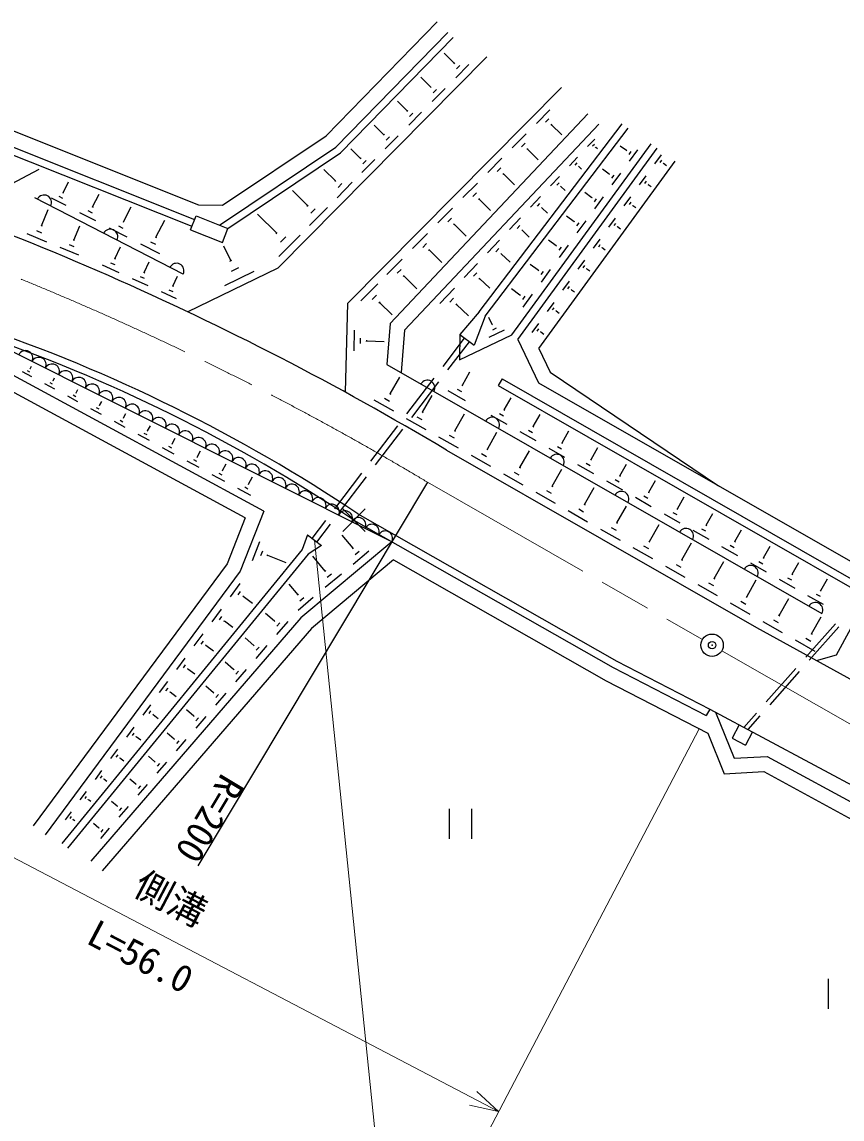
# Model space of a CAD drawing. Units: millimetres, scale not verified. Extents: x 40000 to 680000, y 20000 to 380000.
# Drawn here: x 119654 to 174673, y 241820 to 315444 of the extents above; entities that cross this region are included whole.
import ezdxf
from ezdxf.enums import TextEntityAlignment as Align

# ---------------------------------------------------------------- set-up
doc = ezdxf.new("R2010")
doc.units = ezdxf.units.MM
doc.header["$LTSCALE"] = 1000
doc.header["$PDMODE"] = 32
doc.header["$PDSIZE"] = 500
doc.linetypes.add('CHAIN', pattern=[18.5, 12, -1.5, 3.5, -1.5])
for name, color, linetype, lineweight in [('M-BGD', 7, 'Continuous', 25), ('M-BMK', 2, 'CHAIN', 13), ('M-BMK-SRVR', 3, 'Continuous', 25), ('M-STR-HTXT', 7, 'Continuous', 13)]:
    doc.layers.add(name, color=color, linetype=linetype, lineweight=lineweight)
doc.styles.add('@ＭＳ ゴシック', font='')
doc.styles.add('ＭＳ ゴシック', font='')
doc.styles.get('@ＭＳ ゴシック').set_extended_font_data('@MS Gothic')
doc.styles.get('ＭＳ ゴシック').set_extended_font_data('MS Gothic')

msp = doc.modelspace()

# ---------------------------------------------------------------- linework, layer by layer
at = {"layer": 'M-BGD'}
for p, q in [((140069, 307812), (147514, 315444)), ((140712, 307039), (148229, 314746)), ((141034, 306653), (148587, 314397)), ((150853, 313105), (136846, 298951)), ((148661, 312670), (147980, 313344)), ((148634, 312642), (148689, 312698)), ((148755, 311696), (149636, 312587)), ((148818, 312295), (149038, 312517)), ((147081, 311067), (146408, 311733)), ((111805, 311025), (131502, 303169)), ((155842, 311039), (141520, 296566)), ((147054, 311039), (147109, 311094)), ((147174, 310099), (148050, 310984)), ((147237, 310694), (147456, 310915)), ((111472, 310081), (131241, 302196)), ((145507, 309469), (144842, 310127)), ((111306, 309609), (131056, 301732)), ((157619, 309280), (144352, 295199)), ((145480, 309442), (145534, 309497)), ((145599, 308508), (146469, 309387)), ((145662, 309098), (145879, 309318)), ((154169, 308637), (155073, 309551)), ((143939, 307877), (143282, 308527)), ((158347, 308595), (145320, 294768)), ((150323, 296000), (159915, 308608)), ((154782, 308709), (155008, 308937)), ((155141, 308523), (155198, 308580)), ((155169, 308552), (155869, 307860)), ((133119, 303147), (140069, 307812)), ((143912, 307850), (143966, 307905)), ((144030, 306922), (144895, 307795)), ((150721, 295698), (160313, 308305)), ((152547, 306998), (153471, 307932)), ((132907, 301801), (140712, 307039)), ((144092, 307509), (144309, 307727)), ((152528, 294449), (161865, 307274)), ((153174, 307071), (153405, 307305)), ((157605, 307078), (158086, 307588)), ((157938, 307125), (158058, 307253)), ((158136, 307029), (158166, 307061)), ((158151, 307045), (158258, 306944)), ((160211, 306810), (159787, 307118)), ((133470, 301576), (141034, 306653)), ((142376, 306291), (141727, 306933)), ((142349, 306264), (142403, 306318)), ((150905, 305339), (151850, 306294)), ((152919, 294136), (162269, 306980)), ((153541, 306882), (153598, 306940)), ((153570, 306911), (154297, 306191)), ((156391, 305790), (156933, 306364)), ((160229, 306833), (160194, 306786)), ((160508, 306739), (160370, 306549)), ((160943, 306858), (160390, 306098)), ((162118, 305923), (162560, 306529)), ((118565, 304386), (120820, 305569)), ((140685, 304781), (139912, 305546)), ((142467, 305342), (143325, 306210)), ((142529, 305925), (142743, 306142)), ((151546, 305414), (151782, 305652)), ((154326, 293520), (163482, 306097)), ((156767, 305843), (156902, 305987)), ((156990, 305734), (157024, 305770)), ((157007, 305752), (157200, 305570)), ((159051, 305237), (158603, 305563)), ((162466, 306018), (162576, 306169)), ((162689, 305942), (162716, 305980)), ((162703, 305961), (162905, 305814)), ((140653, 304748), (140716, 304813)), ((151920, 305220), (151979, 305280)), ((151950, 305250), (152705, 304502)), ((155116, 304436), (155721, 305078)), ((159069, 305261), (159033, 305212)), ((159354, 305164), (159213, 304970)), ((159799, 305286), (159234, 304510)), ((161088, 304508), (161530, 305114)), ((122411, 303987), (122783, 304710)), ((138813, 303117), (137795, 304125)), ((140793, 303651), (141815, 304684)), ((140867, 304345), (141122, 304603)), ((149243, 303660), (150208, 304635)), ((155535, 304495), (155687, 304656)), ((155785, 304374), (155823, 304414)), ((155804, 304394), (156088, 304126)), ((161436, 304603), (161546, 304755)), ((161659, 304527), (161687, 304565)), ((161673, 304546), (161875, 304399)), ((130469, 298519), (120516, 303650)), ((121610, 303648), (122600, 303138)), ((122134, 303754), (122381, 303626)), ((122380, 304003), (122442, 303971)), ((124388, 303038), (124829, 303894)), ((149897, 303736), (150139, 303980)), ((150280, 303538), (150341, 303599)), ((150310, 303568), (151094, 302793)), ((153775, 303013), (154447, 303726)), ((157878, 303647), (157407, 303990)), ((157896, 303672), (157860, 303622)), ((158188, 303573), (158044, 303375)), ((158643, 303697), (158065, 302905)), ((160058, 303093), (160500, 303700)), ((160406, 303188), (160516, 303340)), ((120975, 301770), (121420, 302847)), ((123512, 302667), (124594, 302110)), ((124085, 302783), (124356, 302643)), ((124354, 303055), (124422, 303020)), ((126463, 302041), (126977, 303037)), ((131502, 303169), (133119, 303147)), ((138775, 303078), (138851, 303155)), ((138942, 301780), (140151, 303002)), ((139029, 302601), (139331, 302907)), ((147561, 301960), (148546, 302955)), ((154241, 303079), (154409, 303257)), ((154518, 302944), (154560, 302988)), ((154539, 302966), (154920, 302607)), ((160629, 303113), (160657, 303151)), ((160643, 303132), (160845, 302984)), ((126426, 302060), (126500, 302022)), ((128641, 300995), (129231, 302138)), ((130963, 301500), (131334, 302428)), ((131334, 302428), (133470, 301576)), ((136743, 301276), (135453, 302553)), ((148229, 302037), (148475, 302286)), ((148620, 301835), (148681, 301897)), ((148651, 301866), (149464, 301062)), ((152365, 301516), (153108, 302305)), ((156693, 302041), (156198, 302401)), ((156712, 302066), (156675, 302015)), ((157010, 301965), (156863, 301763)), ((157474, 302092), (156884, 301282)), ((159028, 301678), (159470, 302285)), ((159376, 301773), (159486, 301925)), ((119974, 301244), (121311, 300691)), ((120641, 301438), (120976, 301299)), ((120933, 301787), (121016, 301752)), ((123138, 300809), (123531, 301759)), ((125509, 301638), (126688, 301030)), ((126134, 301764), (126428, 301612)), ((130963, 301500), (133100, 300647)), ((133100, 300647), (133470, 301576)), ((136699, 301231), (136787, 301321)), ((136894, 299711), (138310, 301142)), ((145857, 300238), (146863, 301255)), ((152880, 301589), (153066, 301786)), ((153186, 301440), (153232, 301490)), ((153209, 301465), (153691, 301011)), ((159599, 301698), (159627, 301736)), ((159613, 301717), (159815, 301570)), ((122828, 300500), (123139, 300371)), ((123099, 300825), (123177, 300793)), ((127605, 300557), (128885, 299897)), ((128283, 300694), (128603, 300529)), ((128601, 301016), (128681, 300975)), ((133667, 299428), (133202, 300389)), ((136995, 300672), (137349, 301030)), ((146539, 300318), (146791, 300572)), ((150883, 299944), (151700, 300810)), ((155496, 300417), (154976, 300795)), ((155514, 300443), (155477, 300391)), ((156293, 300469), (155691, 299643)), ((157998, 300264), (158440, 300870)), ((158346, 300359), (158456, 300510)), ((122207, 300320), (123451, 299805)), ((125895, 299556), (126256, 300353)), ((146939, 300111), (147002, 300175)), ((146970, 300143), (147813, 299309)), ((151449, 300024), (151654, 300240)), ((151786, 299860), (151837, 299914)), ((151812, 299887), (152399, 299333)), ((155819, 300340), (155668, 300133)), ((158569, 300283), (158597, 300321)), ((158583, 300302), (158785, 300155)), ((125038, 299142), (126148, 298638)), ((125605, 299286), (125883, 299160)), ((125860, 299572), (125929, 299540)), ((127862, 298627), (128193, 299355)), ((130755, 296000), (136846, 298951)), ((133606, 299398), (133729, 299458)), ((133708, 298717), (134201, 298956)), ((144133, 298496), (145160, 299534)), ((149326, 298290), (150220, 299240)), ((154285, 298776), (153741, 299172)), ((156968, 298849), (157410, 299455)), ((157316, 298944), (157426, 299095)), ((127044, 298232), (128104, 297751)), ((127586, 298369), (127851, 298249)), ((127829, 298642), (127895, 298612)), ((129781, 297721), (130081, 298382)), ((133255, 297767), (135227, 298722)), ((144829, 298577), (145086, 298836)), ((145237, 298366), (145301, 298431)), ((145269, 298398), (146141, 297535)), ((149946, 298378), (150169, 298615)), ((150314, 298199), (150370, 298258)), ((150342, 298228), (151042, 297569)), ((154304, 298803), (154266, 298750)), ((154615, 298697), (154462, 298486)), ((155099, 298830), (154484, 297985)), ((157539, 298868), (157567, 298906)), ((157553, 298887), (157755, 298740)), ((129517, 297475), (129770, 297361)), ((129750, 297736), (129813, 297707)), ((142387, 296732), (143520, 297877)), ((147688, 296552), (148664, 297588)), ((153062, 297118), (152493, 297532)), ((155938, 297434), (156380, 298040)), ((156286, 297529), (156396, 297681)), ((156509, 297453), (156537, 297491)), ((156523, 297472), (156725, 297325)), ((129001, 297344), (130011, 296886)), ((143155, 296821), (143439, 297108)), ((148365, 296648), (148609, 296907)), ((153082, 297145), (153042, 297091)), ((153399, 297038), (153242, 296822)), ((153893, 297173), (153265, 296311)), ((141358, 290592), (141520, 296566)), ((143605, 296589), (143676, 296660)), ((143640, 296625), (144491, 295783)), ((148767, 296452), (148828, 296517)), ((148798, 296484), (149614, 295715)), ((150323, 296000), (149032, 294469)), ((154908, 296019), (155350, 296626)), ((155256, 296114), (155366, 296266)), ((155479, 296039), (155507, 296077)), ((155493, 296058), (155695, 295910)), ((150721, 295698), (149987, 293743)), ((151200, 295137), (150981, 295600)), ((144471, 280562), (116548, 294559)), ((141933, 293367), (141971, 294749)), ((144352, 295199), (144128, 292461)), ((145320, 294768), (145086, 291912)), ((152015, 294759), (150975, 294267)), ((151232, 295152), (151167, 295121)), ((151477, 294886), (151218, 294763)), ((153879, 294604), (154320, 295211)), ((154226, 294699), (154336, 294851)), ((154449, 294624), (154477, 294662)), ((154463, 294643), (154665, 294496)), ((142362, 293874), (142371, 294220)), ((142780, 293993), (142782, 294079)), ((142781, 294036), (143954, 294004)), ((147906, 292329), (149350, 294227)), ((148224, 292087), (149669, 293985)), ((149032, 294469), (149002, 292780)), ((149002, 292780), (152528, 294449)), ((149032, 294469), (149987, 293743)), ((152919, 294136), (154317, 291234)), ((154326, 293520), (155083, 291948)), ((120215, 292174), (120305, 292340)), ((144128, 292461), (173318, 275740)), ((135875, 282620), (119053, 291747)), ((120325, 291626), (119696, 291967)), ((120191, 291942), (120034, 292028)), ((120235, 292163), (120195, 292184)), ((121738, 291367), (121847, 291568)), ((144364, 290488), (145007, 291615)), ((149200, 291069), (149705, 291956)), ((155083, 291948), (166385, 284321)), ((134622, 282162), (118614, 290847)), ((121852, 290797), (121198, 291152)), ((121713, 291126), (121550, 291215)), ((121758, 291356), (121717, 291378)), ((145484, 289146), (147301, 291533)), ((145802, 288903), (147619, 291291)), ((149164, 291089), (149236, 291048)), ((151861, 291488), (151613, 291054)), ((151613, 291054), (175671, 277274)), ((151861, 291488), (175920, 277707)), ((154317, 291234), (177277, 278082)), ((123404, 289955), (122725, 290323)), ((123260, 290297), (123090, 290389)), ((123307, 290535), (123264, 290558)), ((123285, 290547), (123413, 290782)), ((143979, 290190), (144304, 290005)), ((144323, 290511), (144405, 290465)), ((146535, 289251), (147178, 290379)), ((148225, 290703), (149383, 290044)), ((148857, 290804), (149147, 290639)), ((152009, 289405), (152471, 290217)), ((124981, 289099), (124277, 289481)), ((124832, 289454), (124656, 289549)), ((124880, 289701), (124836, 289725)), ((124858, 289713), (125006, 289984)), ((143268, 290078), (144570, 289336)), ((151975, 289425), (152043, 289386)), ((126585, 288229), (125854, 288626)), ((126430, 288597), (126247, 288696)), ((126480, 288853), (126434, 288878)), ((126457, 288866), (126624, 289173)), ((145439, 288841), (146741, 288099)), ((146149, 288953), (146475, 288768)), ((146494, 289274), (146576, 289228)), ((148706, 288014), (149350, 289143)), ((151102, 289066), (152180, 288452)), ((151690, 289159), (151960, 289006)), ((153953, 288297), (154413, 289105)), ((128106, 287992), (128058, 288017)), ((128082, 288005), (128269, 288349)), ((143062, 285962), (144879, 288350)), ((143380, 285720), (145197, 288108)), ((148666, 288037), (148747, 287991)), ((150878, 286776), (151522, 287906)), ((153048, 287958), (154123, 287346)), ((153635, 288051), (153903, 287898)), ((153919, 288316), (153986, 288278)), ((155893, 287190), (156351, 287994)), ((128214, 287345), (127457, 287756)), ((128053, 287726), (127864, 287829)), ((129758, 287116), (129709, 287143)), ((129733, 287129), (129940, 287511)), ((147610, 287604), (148912, 286861)), ((148321, 287716), (148646, 287530)), ((155860, 287209), (155927, 287171)), ((129870, 286447), (129087, 286872)), ((129704, 286841), (129508, 286948)), ((131412, 286240), (131639, 286659)), ((148127, 286713), (168931, 274796)), ((150493, 286478), (150818, 286293)), ((150838, 286800), (150919, 286753)), ((153051, 285538), (153695, 286669)), ((154991, 286852), (156063, 286241)), ((155576, 286945), (155844, 286792)), ((157832, 286084), (158288, 286885)), ((131553, 285533), (130743, 285973)), ((131381, 285942), (131179, 286052)), ((131437, 286226), (131387, 286254)), ((133118, 285336), (133366, 285793)), ((149781, 286366), (151084, 285623)), ((156932, 285747), (158001, 285138)), ((157515, 285840), (157783, 285687)), ((157798, 286103), (157865, 286065)), ((159768, 284980), (160222, 285777)), ((133264, 284605), (132426, 285060)), ((133086, 285027), (132877, 285141)), ((133144, 285322), (133092, 285350)), ((140640, 282779), (142457, 285166)), ((151953, 285128), (153257, 284385)), ((152665, 285240), (152991, 285054)), ((153010, 285562), (153092, 285515)), ((155224, 284300), (155869, 285432)), ((159734, 284999), (159801, 284961)), ((146863, 284555), (131447, 258820)), ((134819, 284098), (134602, 284216)), ((134879, 284402), (134825, 284432)), ((134852, 284417), (135121, 284913)), ((140958, 282537), (142775, 284924)), ((155183, 284323), (155265, 284277)), ((157398, 283062), (158043, 284194)), ((158870, 284644), (159937, 284036)), ((159452, 284736), (159719, 284584)), ((161701, 283878), (162153, 284671)), ((135003, 283662), (134136, 284132)), ((154126, 283889), (155430, 283146)), ((154838, 284002), (155164, 283816)), ((160805, 283542), (161870, 282936)), ((161386, 283634), (161652, 283482)), ((161668, 283897), (161734, 283859)), ((163632, 282776), (164081, 283566)), ((141174, 282760), (142674, 281260)), ((142674, 282760), (141174, 281260)), ((157011, 282763), (157338, 282577)), ((157357, 283085), (157438, 283038)), ((159572, 281823), (160218, 282956)), ((163598, 282795), (163665, 282758)), ((134622, 282162), (133416, 279077)), ((135875, 282620), (134299, 278589)), ((139126, 280789), (140034, 281983)), ((141924, 282010), (159328, 272114)), ((142187, 282436), (159567, 272554)), ((156299, 282651), (157604, 281907)), ((162738, 282442), (163800, 281837)), ((163317, 282533), (163583, 282382)), ((165560, 281677), (166007, 282463)), ((139442, 280544), (140353, 281741)), ((158473, 281412), (159778, 280667)), ((159186, 281524), (159512, 281338)), ((159531, 281846), (159613, 281800)), ((161747, 280584), (162393, 281717)), ((164668, 281343), (165728, 280740)), ((165246, 281434), (165511, 281284)), ((165527, 281696), (165593, 281658)), ((167485, 280578), (167931, 281361)), ((135119, 279314), (135616, 280584)), ((144471, 280562), (138369, 275464)), ((138810, 281034), (138454, 280045)), ((138810, 281034), (139758, 280299)), ((141871, 280121), (141133, 281004)), ((161706, 280607), (161788, 280560)), ((167452, 280597), (167518, 280560)), ((138454, 280045), (122333, 260315)), ((135687, 279642), (135811, 279959)), ((139758, 280299), (138849, 279739)), ((141904, 280149), (141838, 280093)), ((142932, 279928), (141872, 279042)), ((142269, 279914), (142004, 279692)), ((160647, 280172), (161953, 279428)), ((161360, 280285), (161687, 280099)), ((163922, 279344), (164569, 280479)), ((166596, 280245), (167653, 279644)), ((167173, 280337), (167437, 280186)), ((169408, 279482), (169852, 280261)), ((133416, 279077), (120406, 261486)), ((138849, 279739), (122720, 259999)), ((136114, 279612), (136145, 279691)), ((136130, 279651), (137368, 279167)), ((144580, 279350), (139072, 274749)), ((140004, 278595), (139173, 279590)), ((144580, 279350), (158851, 271235)), ((163536, 279045), (163862, 278859)), ((163881, 279367), (163963, 279321)), ((166098, 278104), (166745, 279240)), ((168521, 279149), (169575, 278549)), ((169096, 279240), (169360, 279090)), ((169375, 279500), (169441, 279463)), ((171329, 278386), (171770, 279162)), ((134299, 278589), (121210, 260891)), ((140038, 278623), (139970, 278566)), ((141098, 278396), (140005, 277483)), ((140414, 278381), (140141, 278153)), ((162822, 278932), (164129, 278188)), ((171296, 278405), (171362, 278368)), ((133641, 276859), (134299, 277749)), ((138175, 276995), (137575, 277714)), ((164998, 277692), (166305, 276947)), ((165711, 277805), (166038, 277619)), ((166057, 278127), (166139, 278081)), ((168275, 276864), (168922, 278000)), ((170444, 278055), (171495, 277456)), ((171018, 278146), (171281, 277996)), ((173247, 277292), (173686, 278065)), ((134155, 276995), (134319, 277218)), ((134483, 276881), (134525, 276937)), ((134504, 276909), (135128, 276448)), ((138207, 277022), (138143, 276968)), ((168234, 276887), (168316, 276841)), ((172364, 276962), (173413, 276364)), ((172936, 277052), (173199, 276903)), ((173214, 277311), (173279, 277274)), ((139198, 276809), (138176, 275955)), ((138559, 276795), (138303, 276582)), ((167174, 276452), (168481, 275707)), ((167888, 276565), (168215, 276378)), ((170452, 275623), (171100, 276760)), ((138369, 275464), (124268, 259123)), ((132411, 275195), (133039, 276045)), ((132901, 275326), (133058, 275538)), ((136591, 275232), (135983, 275756)), ((170411, 275647), (170493, 275600)), ((172630, 274383), (173278, 275520)), ((139072, 274749), (125025, 258469)), ((133215, 275217), (133254, 275270)), ((133235, 275243), (133801, 274824)), ((136614, 275259), (136567, 275204)), ((137494, 275216), (136738, 274340)), ((136948, 275114), (136759, 274895)), ((168931, 274796), (181496, 267881)), ((169350, 275211), (170659, 274466)), ((170065, 275324), (170392, 275138)), ((174230, 275060), (172242, 272812)), ((174454, 274861), (172467, 272614)), ((174306, 272979), (175271, 274731)), ((131210, 273572), (131809, 274382)), ((131678, 273696), (131827, 273898)), ((135210, 273604), (134632, 274103)), ((171528, 273970), (172837, 273224)), ((172242, 274083), (172570, 273897)), ((172589, 274406), (172671, 274359)), ((131977, 273592), (132014, 273642)), ((131996, 273617), (132506, 273240)), ((135233, 273631), (135187, 273578)), ((136090, 273589), (135354, 272735)), ((135558, 273490), (135374, 273277)), ((130038, 271986), (130608, 272758)), ((133847, 271999), (133299, 272472)), ((159567, 272554), (165800, 269329)), ((172948, 272585), (174306, 272979)), ((130483, 272105), (130626, 272298)), ((130768, 272006), (130804, 272054)), ((130786, 272030), (131242, 271692)), ((133869, 272025), (133824, 271973)), ((134705, 271984), (133987, 271152)), ((134186, 271887), (134007, 271679)), ((159328, 272114), (165552, 268895)), ((171580, 272063), (169592, 269816)), ((171804, 271865), (169817, 269618)), ((128893, 270439), (129436, 271173)), ((158851, 271235), (165670, 267708)), ((129317, 270551), (129453, 270735)), ((129588, 270457), (129622, 270503)), ((129605, 270480), (130008, 270182)), ((132502, 270415), (131984, 270862)), ((132524, 270440), (132481, 270389)), ((133339, 270400), (132639, 269590)), ((132833, 270306), (132658, 270104)), ((127776, 268929), (128292, 269627)), ((128179, 269035), (128308, 269210)), ((128437, 268946), (128469, 268990)), ((128453, 268968), (128804, 268708)), ((131176, 268852), (130686, 269274)), ((131197, 268877), (131154, 268827)), ((131990, 268838), (131309, 268048)), ((131498, 268746), (131328, 268549)), ((165800, 269329), (165552, 268895)), ((165800, 269329), (178748, 262380)), ((166175, 269128), (167426, 266031)), ((168930, 269067), (168079, 268106)), ((169154, 268869), (168351, 267960)), ((126686, 267454), (127176, 268117)), ((167778, 268268), (167305, 267387)), ((127068, 267556), (127191, 267721)), ((127313, 267471), (127343, 267512)), ((127328, 267491), (127628, 267269)), ((129867, 267310), (129406, 267707)), ((129888, 267334), (129846, 267286)), ((130660, 267296), (129996, 266527)), ((165670, 267708), (166767, 264993)), ((167305, 267387), (168186, 266914)), ((168659, 267795), (168186, 266914)), ((125621, 266015), (126085, 266643)), ((130181, 267207), (130015, 267015)), ((125984, 266111), (126100, 266268)), ((126215, 266031), (126244, 266070)), ((126230, 266050), (126481, 265865)), ((128575, 265788), (128143, 266162)), ((128596, 265812), (128555, 265765)), ((167426, 266031), (169656, 266152)), ((169656, 266152), (176805, 262260)), ((124582, 264610), (125021, 265204)), ((129348, 265775), (128702, 265026)), ((128881, 265688), (128719, 265501)), ((166767, 264993), (169427, 265138)), ((169427, 265138), (176315, 261388)), ((124925, 264701), (125035, 264849)), ((125144, 264625), (125172, 264662)), ((125158, 264643), (125360, 264494)), ((127301, 264287), (126897, 264636)), ((123568, 263239), (123983, 263799)), ((127321, 264310), (127282, 264264)), ((128053, 264274), (127424, 263546)), ((127598, 264190), (127441, 264008)), ((123892, 263324), (123995, 263465)), ((124099, 263253), (124125, 263288)), ((124112, 263270), (124267, 263155)), ((126044, 262806), (125667, 263131)), ((122578, 261900), (122969, 262428)), ((122883, 261981), (122981, 262113)), ((126063, 262828), (126025, 262784)), ((126775, 262794), (126163, 262085)), ((126333, 262711), (126180, 262534)), ((148306, 262627), (148306, 260627)), ((149806, 262627), (149806, 260627)), ((123078, 261913), (123102, 261946)), ((123090, 261930), (123199, 261849)), ((124804, 261345), (124454, 261647)), ((124822, 261366), (124785, 261323)), ((125514, 261333), (124920, 260644)), ((125085, 261253), (124936, 261080)), ((173749, 251225), (173749, 249225))]:
    msp.add_line(p, q, dxfattribs=at)
for centre, radius, start, end in [((44084, 112985), 202500, 59.08313, 73.53297), ((121136, 303330), 500, 332.72763, 152.72763), ((125580, 301039), 500, 332.72763, 152.72763), ((130024, 298748), 500, 332.72763, 152.72763), ((81554, 191868), 108490, 56.18923, 71.18255), ((81554, 191868), 108990, 56.19885, 71.18632), ((119887, 292886), 500, 333.37574, 153.37574), ((120781, 292437), 500, 333.37574, 153.37574), ((121675, 291989), 500, 333.37574, 153.37574), ((122569, 291541), 500, 333.37574, 153.37574), ((123463, 291093), 500, 333.37574, 153.37574), ((124357, 290645), 500, 333.37574, 153.37574), ((146852, 290900), 500, 330.19516, 150.19516), ((125251, 290197), 500, 333.37574, 153.37574), ((126145, 289749), 500, 333.37574, 153.37574), ((127039, 289300), 500, 333.37574, 153.37574), ((127933, 288852), 500, 333.37574, 153.37574), ((128827, 288404), 500, 333.37574, 153.37574), ((151191, 288415), 500, 330.19516, 150.19516), ((129721, 287956), 500, 333.37574, 153.37574), ((130615, 287508), 500, 333.37574, 153.37574), ((131509, 287060), 500, 333.37574, 153.37574), ((132403, 286612), 500, 333.37574, 153.37574), ((133297, 286163), 500, 333.37574, 153.37574), ((155530, 285930), 500, 330.19516, 150.19516), ((134190, 285715), 500, 333.37574, 153.37574), ((135084, 285267), 500, 333.37574, 153.37574), ((135978, 284819), 500, 333.37574, 153.37574), ((136872, 284371), 500, 333.37574, 153.37574), ((137766, 283923), 500, 333.37574, 153.37574), ((138660, 283475), 500, 333.37574, 153.37574), ((139554, 283027), 500, 333.37574, 153.37574), ((159868, 283445), 500, 330.19516, 150.19516), ((140448, 282578), 500, 333.37574, 153.37574), ((141342, 282130), 500, 333.37574, 153.37574), ((142236, 281682), 500, 333.37574, 153.37574), ((143130, 281234), 500, 333.37574, 153.37574), ((144024, 280786), 500, 333.37574, 153.37574), ((164207, 280959), 500, 330.19516, 150.19516), ((168545, 278474), 500, 330.19516, 150.19516), ((172884, 275989), 500, 330.19516, 150.19516)]:
    msp.add_arc(centre, radius, start, end, dxfattribs=at)
at = {"layer": 'M-BMK'}
for p, q in [((146863, 284555), (165303, 273993)), ((166604, 273248), (180271, 265419))]:
    msp.add_line(p, q, dxfattribs=at)
msp.add_arc((44084, 112985), 200000, 59.0762, 73.54336, dxfattribs=at)
at = {"layer": 'M-BMK-SRVR'}
msp.add_circle((165953, 273620), 750, dxfattribs=at)
msp.add_point((165953, 273620), dxfattribs=at)
at = {"layer": 'M-STR-HTXT'}
for p, q in [((143974, 234852), (139284, 280667)), ((165088, 268009), (150705, 240547)), ((151633, 242319), (105369, 266549)), ((151633, 242319), (150162, 243674)), ((149682, 242757), (151633, 242319))]:
    msp.add_line(p, q, dxfattribs=at)

# ---------------------------------------------------------------- texts
at = {"layer": 'M-BGD', "style": 'ＭＳ ゴシック'}
msp.add_text('R=200', height=1833, rotation=239.076, dxfattribs=at).set_placement((131447, 258820), align=Align.TOP_RIGHT)
at = {"layer": 'M-STR-HTXT', "style": 'ＭＳ ゴシック'}
msp.add_text('側溝', height=1833, rotation=332.358, dxfattribs=at).set_placement((128965, 255320), align=Align.BOTTOM_CENTER)
at = {"layer": 'M-STR-HTXT', "style": '@ＭＳ ゴシック'}
msp.add_text('L=56.0', height=1833, rotation=332.358, dxfattribs=at).set_placement((128037, 253548), align=Align.TOP_CENTER)

doc.saveas('drawing.dxf')
